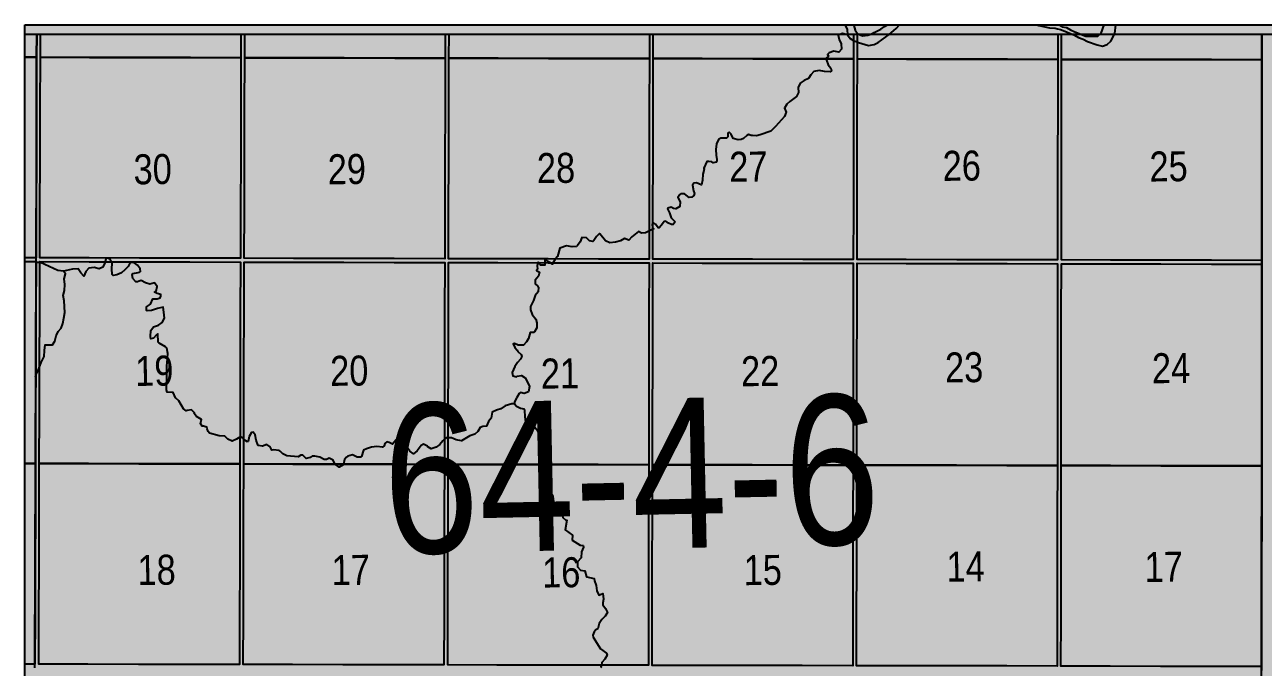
# Model space of a CAD drawing. Extents: x 410314 to 414262, y 6043239 to 6046088.
# Drawn here: x 413029.1 to 413357.8, y 6044057.4 to 6044227.9 of the extents above; entities that cross this region are included whole.
import ezdxf

# ---------------------------------------------------------------- set-up
doc = ezdxf.new("R2010")
doc.units = 0
doc.header["$LTSCALE"] = 5
doc.linetypes.add('DASHED2', pattern=[9.525, 6.35, -3.175])
for name, color, linetype in [('Quarters', 8, 'Continuous'), ('RoadSeg', 57, 'DASHED2'), ('T-WATER', 160, 'Continuous'), ('Townships', 57, 'Continuous')]:
    doc.layers.add(name, color=color, linetype=linetype)
doc.layers.add('ROUTE-MAP-BACKGROUND-H', color=7, linetype='Continuous', true_color=0xf0ebff)
doc.styles.add('120', font='ARIALN.TTF', dxfattribs={"height": 13})

msp = doc.modelspace()

# ---------------------------------------------------------------- hatches: boundary and pattern name
at = {"layer": 'ROUTE-MAP-BACKGROUND-H'}
h = msp.add_hatch(color=256, dxfattribs=at)
h.dxf.hatch_style = 1
h.paths.add_polyline_path([(413029.102, 6044227.914), (414016.045, 6044227.914), (414016.045, 6043351.708), (413029.102, 6043351.708)])

# ---------------------------------------------------------------- linework, layer by layer
at = {"layer": 'Quarters'}
for points in [[(413029.102, 6044225.411), (413032.263, 6044225.411), (413032.246, 6044219.297), (413029.102, 6044219.311)], [(413029.102, 6044219.311), (413032.246, 6044219.297), (413032.209, 6044205.901), (413032.172, 6044192.505), (413032.136, 6044179.109), (413032.1, 6044166.048), (413029.102, 6044166.062)], [(413029.102, 6044165.058), (413032.097, 6044165.043), (413032.06, 6044151.647), (413032.024, 6044138.251), (413031.987, 6044124.855), (413031.95, 6044111.46), (413029.102, 6044111.474)], [(413029.102, 6044111.474), (413031.95, 6044111.46), (413031.914, 6044098.064), (413031.877, 6044084.668), (413031.84, 6044071.272), (413031.805, 6044058.211), (413029.102, 6044058.225)]]:
    msp.add_lwpolyline(points, dxfattribs=at)
for points in [[(413086.492, 6044225.415), (413086.476, 6044219.169), (413073.086, 6044219.2), (413059.696, 6044219.232), (413046.306, 6044219.264), (413033.251, 6044219.294), (413033.268, 6044225.411)], [(413140.706, 6044225.418), (413140.692, 6044219.051), (413127.306, 6044219.08), (413113.919, 6044219.109), (413100.533, 6044219.138), (413087.481, 6044219.166), (413087.496, 6044225.415)], [(413194.903, 6044225.422), (413194.892, 6044218.946), (413181.509, 6044218.972), (413168.127, 6044218.998), (413154.744, 6044219.024), (413141.697, 6044219.049), (413141.71, 6044225.418)], [(413249.097, 6044225.426), (413249.088, 6044218.841), (413235.706, 6044218.867), (413222.325, 6044218.893), (413208.943, 6044218.919), (413195.897, 6044218.944), (413195.907, 6044225.422)], [(413303.289, 6044225.429), (413303.282, 6044218.738), (413289.901, 6044218.763), (413276.52, 6044218.789), (413263.139, 6044218.814), (413250.092, 6044218.839), (413250.101, 6044225.426)], [(413357.48, 6044225.433), (413357.476, 6044218.625), (413344.095, 6044218.653), (413330.714, 6044218.681), (413317.333, 6044218.708), (413304.287, 6044218.736), (413304.293, 6044225.429)], [(413086.378, 6044178.986), (413086.346, 6044165.926), (413072.952, 6044165.956), (413059.558, 6044165.987), (413046.164, 6044166.017), (413033.104, 6044166.046), (413033.14, 6044179.107), (413033.177, 6044192.503), (413033.214, 6044205.899), (413033.251, 6044219.294), (413046.306, 6044219.264), (413059.696, 6044219.232), (413073.086, 6044219.2), (413086.476, 6044219.169), (413086.444, 6044205.774), (413086.411, 6044192.38)], [(413140.608, 6044178.871), (413140.581, 6044165.813), (413127.19, 6044165.841), (413113.798, 6044165.869), (413100.407, 6044165.897), (413087.351, 6044165.924), (413087.383, 6044178.983), (413087.415, 6044192.378), (413087.448, 6044205.772), (413087.481, 6044219.166), (413100.533, 6044219.138), (413113.919, 6044219.109), (413127.306, 6044219.08), (413140.692, 6044219.051), (413140.664, 6044205.657), (413140.636, 6044192.264)], [(413194.824, 6044178.767), (413194.803, 6044165.709), (413181.415, 6044165.735), (413168.027, 6044165.76), (413154.639, 6044165.786), (413141.585, 6044165.811), (413141.613, 6044178.869), (413141.641, 6044192.262), (413141.669, 6044205.656), (413141.697, 6044219.049), (413154.744, 6044219.024), (413168.127, 6044218.998), (413181.509, 6044218.972), (413194.892, 6044218.946), (413194.869, 6044205.553), (413194.847, 6044192.16)], [(413249.035, 6044178.663), (413249.018, 6044165.606), (413235.632, 6044165.631), (413222.245, 6044165.657), (413208.859, 6044165.682), (413195.807, 6044165.707), (413195.829, 6044178.765), (413195.851, 6044192.158), (413195.874, 6044205.551), (413195.897, 6044218.944), (413208.943, 6044218.919), (413222.325, 6044218.893), (413235.706, 6044218.867), (413249.088, 6044218.841), (413249.07, 6044205.449), (413249.052, 6044192.056)], [(413303.244, 6044178.561), (413303.231, 6044165.504), (413289.846, 6044165.529), (413276.459, 6044165.554), (413263.073, 6044165.579), (413250.022, 6044165.604), (413250.039, 6044178.662), (413250.057, 6044192.054), (413250.075, 6044205.447), (413250.092, 6044218.839), (413263.139, 6044218.814), (413276.52, 6044218.789), (413289.901, 6044218.763), (413303.282, 6044218.738), (413303.269, 6044205.345), (413303.256, 6044191.953)], [(413357.452, 6044178.443), (413357.444, 6044165.384), (413344.059, 6044165.413), (413330.673, 6044165.443), (413317.287, 6044165.473), (413304.236, 6044165.502), (413304.248, 6044178.559), (413304.261, 6044191.951), (413304.274, 6044205.343), (413304.287, 6044218.736), (413317.333, 6044218.708), (413330.714, 6044218.681), (413344.095, 6044218.653), (413357.476, 6044218.625), (413357.468, 6044205.231), (413357.46, 6044191.837)], [(413086.245, 6044124.739), (413086.213, 6044111.345), (413072.814, 6044111.373), (413059.416, 6044111.402), (413046.018, 6044111.43), (413032.955, 6044111.457), (413032.991, 6044124.853), (413033.028, 6044138.249), (413033.065, 6044151.645), (413033.102, 6044165.041), (413046.161, 6044165.012), (413059.555, 6044164.982), (413072.949, 6044164.952), (413086.344, 6044164.922), (413086.311, 6044151.527), (413086.278, 6044138.133)], [(413140.495, 6044124.628), (413140.467, 6044111.235), (413127.071, 6044111.262), (413113.675, 6044111.289), (413100.279, 6044111.316), (413087.217, 6044111.343), (413087.25, 6044124.737), (413087.283, 6044138.131), (413087.315, 6044151.525), (413087.348, 6044164.92), (413100.405, 6044164.892), (413113.796, 6044164.864), (413127.187, 6044164.836), (413140.579, 6044164.808), (413140.551, 6044151.415), (413140.523, 6044138.022)], [(413194.734, 6044124.526), (413194.711, 6044111.133), (413181.318, 6044111.158), (413167.924, 6044111.183), (413154.53, 6044111.209), (413141.472, 6044111.233), (413141.5, 6044124.626), (413141.527, 6044138.02), (413141.555, 6044151.413), (413141.583, 6044164.806), (413154.637, 6044164.781), (413168.025, 6044164.756), (413181.413, 6044164.73), (413194.801, 6044164.705), (413194.779, 6044151.312), (413194.756, 6044137.919)], [(413248.964, 6044124.424), (413248.946, 6044111.031), (413235.555, 6044111.056), (413222.164, 6044111.081), (413208.772, 6044111.107), (413195.716, 6044111.131), (413195.738, 6044124.524), (413195.761, 6044137.917), (413195.783, 6044151.31), (413195.806, 6044164.703), (413208.857, 6044164.678), (413222.244, 6044164.652), (413235.63, 6044164.627), (413249.016, 6044164.601), (413248.999, 6044151.209), (413248.981, 6044137.816)], [(413303.192, 6044124.323), (413303.179, 6044110.931), (413289.788, 6044110.956), (413276.398, 6044110.98), (413263.007, 6044111.005), (413249.951, 6044111.029), (413249.968, 6044124.422), (413249.986, 6044137.814), (413250.003, 6044151.207), (413250.021, 6044164.599), (413263.072, 6044164.575), (413276.458, 6044164.55), (413289.844, 6044164.525), (413303.23, 6044164.499), (413303.217, 6044151.107), (413303.205, 6044137.715)], [(413357.42, 6044124.197), (413357.412, 6044110.803), (413344.021, 6044110.835), (413330.631, 6044110.866), (413317.24, 6044110.898), (413304.184, 6044110.928), (413304.197, 6044124.321), (413304.209, 6044137.713), (413304.222, 6044151.105), (413304.235, 6044164.497), (413317.286, 6044164.468), (413330.672, 6044164.439), (413344.058, 6044164.409), (413357.444, 6044164.379), (413357.436, 6044150.985), (413357.428, 6044137.591)], [(413086.115, 6044071.162), (413086.083, 6044058.102), (413072.681, 6044058.129), (413059.279, 6044058.156), (413045.877, 6044058.183), (413032.809, 6044058.209), (413032.845, 6044071.27), (413032.882, 6044084.666), (413032.918, 6044098.062), (413032.955, 6044111.457), (413046.018, 6044111.43), (413059.416, 6044111.402), (413072.814, 6044111.373), (413086.213, 6044111.345), (413086.18, 6044097.95), (413086.147, 6044084.556)], [(413140.383, 6044071.055), (413140.356, 6044057.997), (413126.956, 6044058.023), (413113.555, 6044058.049), (413100.154, 6044058.075), (413087.088, 6044058.1), (413087.119, 6044071.16), (413087.152, 6044084.554), (413087.185, 6044097.948), (413087.217, 6044111.343), (413100.279, 6044111.316), (413113.675, 6044111.289), (413127.071, 6044111.262), (413140.467, 6044111.235), (413140.439, 6044097.842), (413140.411, 6044084.448)], [(413194.645, 6044070.954), (413194.623, 6044057.896), (413181.224, 6044057.921), (413167.825, 6044057.946), (413154.425, 6044057.971), (413141.361, 6044057.995), (413141.388, 6044071.053), (413141.416, 6044084.447), (413141.444, 6044097.84), (413141.472, 6044111.233), (413154.53, 6044111.209), (413167.924, 6044111.183), (413181.318, 6044111.158), (413194.711, 6044111.133), (413194.689, 6044097.74), (413194.667, 6044084.347)], [(413248.894, 6044070.853), (413248.877, 6044057.796), (413235.481, 6044057.821), (413222.085, 6044057.845), (413208.689, 6044057.87), (413195.628, 6044057.894), (413195.649, 6044070.952), (413195.671, 6044084.345), (413195.694, 6044097.738), (413195.716, 6044111.131), (413208.772, 6044111.107), (413222.164, 6044111.081), (413235.555, 6044111.056), (413248.946, 6044111.031), (413248.928, 6044097.639), (413248.911, 6044084.246)], [(413303.141, 6044070.754), (413303.129, 6044057.697), (413289.733, 6044057.721), (413276.338, 6044057.746), (413262.942, 6044057.77), (413249.881, 6044057.794), (413249.898, 6044070.852), (413249.916, 6044084.244), (413249.933, 6044097.637), (413249.951, 6044111.029), (413263.007, 6044111.005), (413276.398, 6044110.98), (413289.788, 6044110.956), (413303.179, 6044110.931), (413303.167, 6044097.539), (413303.154, 6044084.147)], [(413357.389, 6044070.621), (413357.381, 6044057.562), (413343.986, 6044057.595), (413330.59, 6044057.629), (413317.195, 6044057.662), (413304.134, 6044057.695), (413304.146, 6044070.752), (413304.159, 6044084.144), (413304.171, 6044097.536), (413304.184, 6044110.928), (413317.24, 6044110.898), (413330.631, 6044110.866), (413344.021, 6044110.835), (413357.412, 6044110.803), (413357.404, 6044097.409), (413357.396, 6044084.015)]]:
    msp.add_lwpolyline(points, close=True, dxfattribs=at)
at = {"layer": 'ROUTE-MAP-BACKGROUND-H'}
msp.add_lwpolyline([(413029.102, 6044227.914), (414016.045, 6044227.914), (414016.045, 6043351.708), (413029.102, 6043351.708)], close=True, dxfattribs=at)
at = {"layer": 'T-WATER'}
for points in [[(413247.472, 6044225.229), (413246.18, 6044225.611), (413245.02, 6044225.111), (413245.245, 6044224.007), (413245.767, 6044222.869), (413245.91, 6044221.449), (413245.194, 6044220.611), (413243.833, 6044220.875), (413242.638, 6044220.452), (413242.16, 6044219.988), (413242.441, 6044219.545), (413241.855, 6044219.066), (413241.874, 6044218.879), (413241.909, 6044218.543), (413242.319, 6044217.309), (413243.026, 6044216.385), (413243.223, 6044215.701), (413242.856, 6044215.455), (413241.396, 6044215.523), (413239.922, 6044215.736), (413238.527, 6044215.468), (413237.741, 6044214.617), (413237.079, 6044213.639), (413235.965, 6044213.092), (413234.948, 6044212.434), (413234.42, 6044211.305), (413234.466, 6044209.976), (413233.924, 6044208.915), (413232.146, 6044207.572), (413231.328, 6044206.805), (413230.768, 6044205.793), (413231.23, 6044204.711), (413230.74, 6044203.549), (413228.381, 6044200.895), (413227.094, 6044199.685), (413224.314, 6044198.713), (413223.295, 6044198.465), (413222.259, 6044198.535), (413221.927, 6044198.557), (413221.165, 6044198.796), (413220.719, 6044198.528), (413219.86, 6044197.745), (413219.294, 6044197.432), (413218.492, 6044197.36), (413217.12, 6044197.713), (413216.624, 6044198.891), (413216.035, 6044199.44), (413215.736, 6044199.146), (413215.699, 6044198.199), (413215.363, 6044197.836), (413213.849, 6044197.817), (413213.213, 6044197.432), (413212.701, 6044196.268), (413212.533, 6044194.788), (413212.572, 6044193.313), (413212.777, 6044192.149), (413212.83, 6044191.851), (413212.665, 6044191.456), (413211.858, 6044191.27), (413211.501, 6044191.541), (413210.654, 6044191.662), (413210.163, 6044191.631), (413209.357, 6044189.867), (413209.388, 6044189.597), (413209.109, 6044188.252), (413208.983, 6044186.695), (413208.743, 6044185.423), (413208.59, 6044185.419), (413207.425, 6044185.921), (413206.688, 6044185.887), (413206.363, 6044185.31), (413206.565, 6044183.834), (413206.835, 6044183.143), (413206.657, 6044182.561), (413206.118, 6044182.133), (413205.467, 6044182.063), (413204.203, 6044182.997), (413203.265, 6044183.071), (413202.966, 6044182.872), (413202.444, 6044182.053), (413203.041, 6044180.93), (413202.959, 6044179.682), (413201.93, 6044179.022), (413201.288, 6044179.16), (413200.666, 6044179.54), (413199.763, 6044179.252), (413199.668, 6044179.016), (413200.261, 6044178.016), (413200.375, 6044177.469), (413200.706, 6044176.694), (413201.692, 6044175.653)], [(413247.472, 6044225.229), (413246.18, 6044225.611), (413245.02, 6044225.111), (413245.245, 6044224.007), (413245.767, 6044222.869), (413245.91, 6044221.449), (413245.194, 6044220.611), (413243.833, 6044220.875), (413242.638, 6044220.452), (413242.16, 6044219.988), (413242.441, 6044219.545), (413241.855, 6044219.066), (413241.874, 6044218.879), (413241.909, 6044218.543), (413242.319, 6044217.309), (413243.026, 6044216.385), (413243.223, 6044215.701), (413242.856, 6044215.455), (413241.396, 6044215.523), (413239.922, 6044215.736), (413238.527, 6044215.468), (413237.741, 6044214.617), (413237.079, 6044213.639), (413235.965, 6044213.092), (413234.948, 6044212.434), (413234.42, 6044211.305), (413234.466, 6044209.976), (413233.924, 6044208.915), (413232.146, 6044207.572), (413231.328, 6044206.805), (413230.768, 6044205.793), (413231.23, 6044204.711), (413230.74, 6044203.549), (413228.381, 6044200.895), (413227.094, 6044199.685), (413224.314, 6044198.713), (413223.295, 6044198.465), (413222.259, 6044198.535), (413221.927, 6044198.557), (413221.165, 6044198.796), (413220.719, 6044198.528), (413219.86, 6044197.745), (413219.294, 6044197.432), (413218.492, 6044197.36), (413217.12, 6044197.713), (413216.624, 6044198.891), (413216.035, 6044199.44), (413215.736, 6044199.146), (413215.699, 6044198.199), (413215.363, 6044197.836), (413213.849, 6044197.817), (413213.213, 6044197.432), (413212.701, 6044196.268), (413212.533, 6044194.788), (413212.572, 6044193.313), (413212.777, 6044192.149), (413212.83, 6044191.851), (413212.665, 6044191.456), (413211.858, 6044191.27), (413211.501, 6044191.541), (413210.654, 6044191.662), (413210.163, 6044191.631), (413209.357, 6044189.867), (413209.388, 6044189.597), (413209.109, 6044188.252), (413208.983, 6044186.695), (413208.743, 6044185.423), (413208.59, 6044185.419), (413207.425, 6044185.921), (413206.688, 6044185.887), (413206.363, 6044185.31), (413206.565, 6044183.834), (413206.835, 6044183.143), (413206.657, 6044182.561), (413206.118, 6044182.133), (413205.467, 6044182.063), (413204.203, 6044182.997), (413203.265, 6044183.071), (413202.966, 6044182.872), (413202.444, 6044182.053), (413203.041, 6044180.93), (413202.959, 6044179.682), (413201.93, 6044179.022), (413201.288, 6044179.16), (413200.666, 6044179.54), (413199.763, 6044179.252), (413199.668, 6044179.016), (413200.261, 6044178.016), (413200.375, 6044177.469), (413200.706, 6044176.694), (413201.692, 6044175.653)], [(413246.793, 6044227.914), (413246.852, 6044227.816), (413247.409, 6044226.682), (413247.472, 6044225.229)], [(413247.472, 6044225.229), (413248.14, 6044224.31), (413249.059, 6044223.772), (413249.213, 6044223.682), (413250.063, 6044223.353), (413250.434, 6044223.21), (413253.047, 6044222.444), (413254.538, 6044222.685), (413255.608, 6044223.19), (413258.56, 6044225.302), (413260.363, 6044226.881), (413261.255, 6044227.914)], [(413249.11, 6044227.914), (413249.111, 6044227.747), (413249.493, 6044226.465), (413250.066, 6044225.708), (413250.222, 6044225.503), (413251.426, 6044224.982), (413252.853, 6044225.186), (413254.122, 6044225.625), (413254.542, 6044225.84), (413256.348, 6044226.77), (413257.326, 6044227.496), (413258.119, 6044227.914)], [(413297.653, 6044227.914), (413298.282, 6044227.729), (413301.095, 6044227.131), (413302.631, 6044226.972), (413303.255, 6044226.82), (413303.985, 6044226.643), (413304.259, 6044226.537), (413307.735, 6044225.196), (413308.815, 6044224.57), (413310.053, 6044224.081), (413311.205, 6044223.508), (413313.751, 6044222.616), (413315.129, 6044222.264), (413316.398, 6044222.676), (413317.372, 6044223.582), (413318.468, 6044225.641), (413318.665, 6044227.914)], [(413303.646, 6044227.914), (413304.26, 6044227.51), (413304.419, 6044227.406), (413305.644, 6044227.215), (413306.702, 6044226.584), (413307.847, 6044226.029), (413310.702, 6044224.89), (413313.923, 6044224.86)], [(413313.923, 6044224.86), (413314.784, 6044225.673), (413315.614, 6044227.914)], [(413201.692, 6044175.653), (413201.228, 6044174.917), (413200.742, 6044174.866), (413199.954, 6044175.248), (413199.259, 6044175.744), (413198.836, 6044175.669), (413198.146, 6044174.701), (413197.513, 6044173.996), (413197.207, 6044174.053), (413196.495, 6044175.033), (413196.02, 6044175.382), (413195.788, 6044175.126), (413195.595, 6044174.913), (413195.732, 6044174.109), (413195.786, 6044174.049), (413196.027, 6044173.779), (413195.785, 6044173.652), (413194.78, 6044173.122), (413193.898, 6044172.657), (413192.776, 6044172.624), (413191.99, 6044173.086), (413190.19, 6044171.661), (413189.436, 6044170.761), (413188.295, 6044171.181), (413187.191, 6044170.606), (413185.916, 6044170.18), (413184.383, 6044170.02), (413183.262, 6044170.576), (413181.755, 6044172.435), (413181.622, 6044172.479), (413180.823, 6044171.689), (413180.145, 6044170.65), (413179.874, 6044170.394), (413179.035, 6044170.584), (413178.218, 6044171.387), (413176.989, 6044171.459), (413176.481, 6044170.278), (413175.799, 6044169.294), (413175.533, 6044169.105), (413174.352, 6044169.017), (413172.89, 6044169.22), (413171.109, 6044168.663), (413170.545, 6044166.424), (413170.009, 6044165.78), (413169.778, 6044165.502), (413169.395, 6044164.777), (413169.169, 6044164.35), (413168.425, 6044164.779), (413167.161, 6044165.506), (413167.171, 6044164.781), (413167.181, 6044164.068), (413166.032, 6044164.067), (413165.461, 6044164.784), (413165.33, 6044164.948), (413165.294, 6044164.785), (413165.112, 6044163.952), (413165.163, 6044163.058), (413164.916, 6044162.672), (413165.695, 6044162.221), (413165.427, 6044161.213), (413164.611, 6044160.17), (413164.551, 6044159.159), (413165.278, 6044158.494), (413165.442, 6044158.243), (413165.349, 6044157.023), (413164.549, 6044156.042), (413164.171, 6044154.73), (413163.332, 6044153.096), (413163.307, 6044152.26), (413163.761, 6044151.053), (413164.771, 6044149.803), (413164.985, 6044148.836), (413165.019, 6044147.493), (413164.39, 6044146.428), (413164.179, 6044146.249), (413163.249, 6044146.219), (413162.774, 6044144.616), (413162.236, 6044143.743), (413161.438, 6044142.856), (413160.059, 6044142.905), (413159.078, 6044143.291), (413158.774, 6044143.26), (413159.167, 6044142.218), (413159.778, 6044141.509), (413159.98, 6044141.163), (413160.841, 6044140.376), (413161.043, 6044139.869), (413160.719, 6044139.155), (413159.871, 6044138.282), (413159.7, 6044138.009), (413159.219, 6044137.243)], [(413201.692, 6044175.653), (413201.228, 6044174.917), (413200.742, 6044174.866), (413199.954, 6044175.248), (413199.259, 6044175.744), (413198.836, 6044175.669), (413198.146, 6044174.701), (413197.513, 6044173.996), (413197.207, 6044174.053), (413196.495, 6044175.033), (413196.02, 6044175.382), (413195.788, 6044175.126), (413195.595, 6044174.913), (413195.732, 6044174.109), (413195.786, 6044174.049), (413196.027, 6044173.779), (413195.785, 6044173.652), (413194.78, 6044173.122), (413193.898, 6044172.657), (413192.776, 6044172.624), (413191.99, 6044173.086), (413190.19, 6044171.661), (413189.436, 6044170.761), (413188.295, 6044171.181), (413187.191, 6044170.606), (413185.916, 6044170.18), (413184.383, 6044170.02), (413183.262, 6044170.576), (413181.755, 6044172.435), (413181.622, 6044172.479), (413180.823, 6044171.689), (413180.145, 6044170.65), (413179.874, 6044170.394), (413179.035, 6044170.584), (413178.218, 6044171.387), (413176.989, 6044171.459), (413176.481, 6044170.278), (413175.799, 6044169.294), (413175.533, 6044169.105), (413174.352, 6044169.017), (413172.89, 6044169.22), (413171.109, 6044168.663), (413170.545, 6044166.424), (413170.009, 6044165.78), (413169.778, 6044165.502), (413169.395, 6044164.777), (413169.169, 6044164.35), (413168.425, 6044164.779), (413167.161, 6044165.506), (413167.171, 6044164.781), (413167.181, 6044164.068), (413166.032, 6044164.067), (413165.461, 6044164.784), (413165.33, 6044164.948), (413165.294, 6044164.785), (413165.112, 6044163.952), (413165.163, 6044163.058), (413164.916, 6044162.672), (413165.695, 6044162.221), (413165.427, 6044161.213), (413164.611, 6044160.17), (413164.551, 6044159.159), (413165.278, 6044158.494), (413165.442, 6044158.243), (413165.349, 6044157.023), (413164.549, 6044156.042), (413164.171, 6044154.73), (413163.332, 6044153.096), (413163.307, 6044152.26), (413163.761, 6044151.053), (413164.771, 6044149.803), (413164.985, 6044148.836), (413165.019, 6044147.493), (413164.39, 6044146.428), (413164.179, 6044146.249), (413163.249, 6044146.219), (413162.774, 6044144.616), (413162.236, 6044143.743), (413161.438, 6044142.856), (413160.059, 6044142.905), (413159.078, 6044143.291), (413158.774, 6044143.26), (413159.167, 6044142.218), (413159.778, 6044141.509), (413159.98, 6044141.163), (413160.841, 6044140.376), (413161.043, 6044139.869), (413160.719, 6044139.155), (413159.871, 6044138.282), (413159.7, 6044138.009), (413159.219, 6044137.243)], [(413039.413, 6044162.551), (413037.899, 6044162.673), (413033.319, 6044164.842), (413033.066, 6044164.824), (413032.481, 6044164.782), (413032.061, 6044164.753)], [(413052.223, 6044163.105), (413052.301, 6044164.602), (413052.103, 6044165.022), (413051.768, 6044165.737), (413051.047, 6044165.985), (413050.633, 6044165.791), (413050.45, 6044165.026), (413050.388, 6044164.763), (413049.856, 6044163.591), (413048.831, 6044163.11), (413047.554, 6044163.522), (413046.104, 6044163.301), (413045.321, 6044162.388), (413044.779, 6044161.226), (413043.968, 6044162.088), (413043.311, 6044163.114), (413041.786, 6044163.06), (413039.413, 6044162.551)], [(413052.223, 6044163.105), (413052.301, 6044164.602), (413052.103, 6044165.022), (413051.768, 6044165.737), (413051.047, 6044165.985), (413050.633, 6044165.791), (413050.45, 6044165.026), (413050.388, 6044164.763), (413049.856, 6044163.591), (413048.831, 6044163.11), (413047.554, 6044163.522), (413046.104, 6044163.301), (413045.321, 6044162.388), (413044.779, 6044161.226), (413043.968, 6044162.088), (413043.311, 6044163.114), (413041.786, 6044163.06), (413039.413, 6044162.551)], [(413088.217, 6044117.229), (413087.379, 6044117.762), (413087.198, 6044117.941), (413086.874, 6044118.264), (413086.385, 6044118.556), (413086.195, 6044118.442), (413085.328, 6044117.922), (413084.13, 6044117.351), (413083.041, 6044117.949), (413082.227, 6044118.763), (413080.727, 6044118.813), (413078.107, 6044119.515), (413077.744, 6044119.927), (413077.474, 6044120.662), (413077.404, 6044121.077), (413076.537, 6044121.334), (413076.216, 6044121.333), (413075.726, 6044122.058), (413075.972, 6044123.152), (413074.688, 6044123.9), (413074.098, 6044124.76), (413074.117, 6044124.925), (413073.319, 6044125.673), (413072.176, 6044125.572), (413071.902, 6044125.433), (413071.246, 6044125.981), (413069.997, 6044128.132), (413069.117, 6044128.873), (413068.52, 6044130.338), (413066.896, 6044130.356), (413066.73, 6044130.977), (413066.847, 6044134.174), (413066.829, 6044137.501), (413066.885, 6044138.199), (413067.085, 6044140.674), (413066.834, 6044142.062), (413066.479, 6044142.447), (413064.749, 6044143.412), (413064.547, 6044143.705), (413064.448, 6044145.867), (413064.056, 6044145.645), (413063.258, 6044144.716), (413062.541, 6044144.593), (413062.45, 6044145.197), (413062.578, 6044146.739), (413063.258, 6044147.755), (413064.571, 6044148.198), (413065.552, 6044148.899), (413066.212, 6044150.026), (413066.054, 6044151.667), (413065.827, 6044152.918), (413064.298, 6044152.634), (413062.757, 6044152.094), (413061.623, 6044151.989), (413061.452, 6044152.058), (413061.409, 6044153.08), (413062.482, 6044153.791), (413063.053, 6044155.136), (413064.287, 6044155.151), (413065.025, 6044155.445), (413065.255, 6044155.913), (413065.174, 6044156.305), (413064.226, 6044156.577), (413063.532, 6044156.964), (413063.954, 6044157.182), (413064.265, 6044158.429), (413063.515, 6044159.415), (413062.291, 6044159.021), (413061.106, 6044159.451), (413059.964, 6044160.007), (413059.506, 6044159.859), (413059.002, 6044159.696), (413058.545, 6044159.681), (413057.784, 6044160.582), (413057.585, 6044161.575), (413057.796, 6044161.886), (413059.229, 6044162.122), (413059.513, 6044162.285), (413059.819, 6044162.462), (413059.72, 6044163.123), (413059.516, 6044163.396), (413059.006, 6044164.079), (413058.089, 6044164.842), (413057.094, 6044164.841), (413056.507, 6044163.732), (413055.702, 6044162.846), (413054.79, 6044162.061), (413053.544, 6044161.584), (413052.59, 6044161.38), (413052.32, 6044161.636), (413052.223, 6044163.105)], [(413088.217, 6044117.229), (413087.379, 6044117.762), (413087.198, 6044117.941), (413086.874, 6044118.264), (413086.385, 6044118.556), (413086.195, 6044118.442), (413085.328, 6044117.922), (413084.13, 6044117.351), (413083.041, 6044117.949), (413082.227, 6044118.763), (413080.727, 6044118.813), (413078.107, 6044119.515), (413077.744, 6044119.927), (413077.474, 6044120.662), (413077.404, 6044121.077), (413076.537, 6044121.334), (413076.216, 6044121.333), (413075.726, 6044122.058), (413075.972, 6044123.152), (413074.688, 6044123.9), (413074.098, 6044124.76), (413074.117, 6044124.925), (413073.319, 6044125.673), (413072.176, 6044125.572), (413071.902, 6044125.433), (413071.246, 6044125.981), (413069.997, 6044128.132), (413069.117, 6044128.873), (413068.52, 6044130.338), (413066.896, 6044130.356), (413066.73, 6044130.977), (413066.847, 6044134.174), (413066.829, 6044137.501), (413066.885, 6044138.199), (413067.085, 6044140.674), (413066.834, 6044142.062), (413066.479, 6044142.447), (413064.749, 6044143.412), (413064.547, 6044143.705), (413064.448, 6044145.867), (413064.056, 6044145.645), (413063.258, 6044144.716), (413062.541, 6044144.593), (413062.45, 6044145.197), (413062.578, 6044146.739), (413063.258, 6044147.755), (413064.571, 6044148.198), (413065.552, 6044148.899), (413066.212, 6044150.026), (413066.054, 6044151.667), (413065.827, 6044152.918), (413064.298, 6044152.634), (413062.757, 6044152.094), (413061.623, 6044151.989), (413061.452, 6044152.058), (413061.409, 6044153.08), (413062.482, 6044153.791), (413063.053, 6044155.136), (413064.287, 6044155.151), (413065.025, 6044155.445), (413065.255, 6044155.913), (413065.174, 6044156.305), (413064.226, 6044156.577), (413063.532, 6044156.964), (413063.954, 6044157.182), (413064.265, 6044158.429), (413063.515, 6044159.415), (413062.291, 6044159.021), (413061.106, 6044159.451), (413059.964, 6044160.007), (413059.506, 6044159.859), (413059.002, 6044159.696), (413058.545, 6044159.681), (413057.784, 6044160.582), (413057.585, 6044161.575), (413057.796, 6044161.886), (413059.229, 6044162.122), (413059.513, 6044162.285), (413059.819, 6044162.462), (413059.72, 6044163.123), (413059.516, 6044163.396), (413059.006, 6044164.079), (413058.089, 6044164.842), (413057.094, 6044164.841), (413056.507, 6044163.732), (413055.702, 6044162.846), (413054.79, 6044162.061), (413053.544, 6044161.584), (413052.59, 6044161.38), (413052.32, 6044161.636), (413052.223, 6044163.105)], [(413031.978, 6044134.513), (413032.164, 6044135.206), (413032.722, 6044136.353), (413032.99, 6044137.118), (413033.157, 6044137.595), (413033.493, 6044138.272), (413034.274, 6044139.847), (413034.31, 6044141.478), (413034.482, 6044143), (413036.447, 6044142.922), (413037.065, 6044143.979), (413037.392, 6044145.335), (413037.964, 6044146.459), (413038.719, 6044147.41), (413039.218, 6044148.588), (413039.512, 6044150.004), (413039.708, 6044151.515), (413039.556, 6044154.673), (413039.292, 6044156.078), (413039.656, 6044157.393), (413039.747, 6044158.989), (413039.564, 6044160.462), (413039.915, 6044161.793), (413039.413, 6044162.551)], [(413159.219, 6044137.243), (413158.498, 6044135.62), (413158.602, 6044134.729), (413159.651, 6044134.513), (413159.797, 6044134.635), (413160.914, 6044134.832), (413161.906, 6044134.168), (413162.55, 6044133.043), (413163.073, 6044131.913), (413162.834, 6044130.456), (413161.677, 6044130.045), (413160.701, 6044130.268), (413160.308, 6044130.076), (413159.667, 6044129.024), (413159.113, 6044127.848), (413159.096, 6044127.31)], [(413159.219, 6044137.243), (413158.498, 6044135.62), (413158.602, 6044134.729), (413159.651, 6044134.513), (413159.797, 6044134.635), (413160.914, 6044134.832), (413161.906, 6044134.168), (413162.55, 6044133.043), (413163.073, 6044131.913), (413162.834, 6044130.456), (413161.677, 6044130.045), (413160.701, 6044130.268), (413160.308, 6044130.076), (413159.667, 6044129.024), (413159.113, 6044127.848), (413159.096, 6044127.31)], [(413159.096, 6044127.31), (413158.379, 6044127.316), (413156.64, 6044126.793), (413155.473, 6044125.962), (413154.323, 6044125.629), (413153.166, 6044125.115), (413152.852, 6044123.511), (413152.193, 6044122.584), (413151.688, 6044121.411), (413150.658, 6044121.33), (413150.007, 6044121.013), (413149.38, 6044119.996), (413148.575, 6044119.266), (413147.194, 6044118.783), (413145.034, 6044117.508), (413143.613, 6044117.713), (413142.396, 6044118.298), (413141.451, 6044118.262), (413140.957, 6044118.244), (413140.446, 6044117.821), (413140.048, 6044117.493), (413139.274, 6044116.497), (413138.255, 6044115.839), (413136.925, 6044115.393), (413136.107, 6044115.886), (413136.014, 6044116.054), (413134.901, 6044116.587), (413134.312, 6044116.282), (413133.222, 6044114.829), (413132.278, 6044114.024), (413131.293, 6044114.71), (413130.566, 6044115.708), (413129.452, 6044116.271), (413128.683, 6044117.147), (413128.607, 6044117.437), (413127.837, 6044117.765), (413127.615, 6044117.677), (413126.69, 6044116.602), (413125.821, 6044117.043), (413125.24, 6044117.235), (413124.701, 6044116.768), (413124.478, 6044116.133), (413124.015, 6044115.778), (413122.533, 6044115.991), (413121.115, 6044115.784), (413119.834, 6044115.392), (413119.01, 6044115.003), (413118.466, 6044113.351), (413118.33, 6044113.133), (413117.298, 6044113.191), (413116.058, 6044113.778), (413114.834, 6044113.389), (413114.47, 6044113.127), (413113.994, 6044112.493), (413113.7, 6044111.313), (413113.659, 6044111.148), (413113.639, 6044111.137), (413112.544, 6044110.497), (413111.591, 6044111.215), (413111.527, 6044111.317), (413111.062, 6044112.062), (413110.976, 6044112.362), (413109.864, 6044112.841), (413109.177, 6044112.516), (413108.563, 6044112.496), (413107.447, 6044113.185), (413106.069, 6044113.455), (413105.397, 6044113.431), (413104.851, 6044113.016), (413103.826, 6044112.813), (413102.865, 6044113.696), (413102.404, 6044113.707), (413101.682, 6044113.237), (413098.692, 6044113.494), (413097.583, 6044114.058), (413096.913, 6044114.728), (413096.612, 6044114.913), (413095.121, 6044115.069), (413094.65, 6044115.037), (413094.227, 6044115.85), (413093.314, 6044116.532), (413092.174, 6044116.056), (413091.085, 6044116.237), (413090.923, 6044116.423), (413090.486, 6044117.665), (413090.217, 6044119.041), (413089.694, 6044119.774), (413089.318, 6044119.688), (413088.689, 6044118.633), (413088.354, 6044117.327), (413088.217, 6044117.229)], [(413159.096, 6044127.31), (413158.379, 6044127.316), (413156.64, 6044126.793), (413155.473, 6044125.962), (413154.323, 6044125.629), (413153.166, 6044125.115), (413152.852, 6044123.511), (413152.193, 6044122.584), (413151.688, 6044121.411), (413150.658, 6044121.33), (413150.007, 6044121.013), (413149.38, 6044119.996), (413148.575, 6044119.266), (413147.194, 6044118.783), (413145.034, 6044117.508), (413143.613, 6044117.713), (413142.396, 6044118.298), (413141.451, 6044118.262), (413140.957, 6044118.244), (413140.446, 6044117.821), (413140.048, 6044117.493), (413139.274, 6044116.497), (413138.255, 6044115.839), (413136.925, 6044115.393), (413136.107, 6044115.886), (413136.014, 6044116.054), (413134.901, 6044116.587), (413134.312, 6044116.282), (413133.222, 6044114.829), (413132.278, 6044114.024), (413131.293, 6044114.71), (413130.566, 6044115.708), (413129.452, 6044116.271), (413128.683, 6044117.147), (413128.607, 6044117.437), (413127.837, 6044117.765), (413127.615, 6044117.677), (413126.69, 6044116.602), (413125.821, 6044117.043), (413125.24, 6044117.235), (413124.701, 6044116.768), (413124.478, 6044116.133), (413124.015, 6044115.778), (413122.533, 6044115.991), (413121.115, 6044115.784), (413119.834, 6044115.392), (413119.01, 6044115.003), (413118.466, 6044113.351), (413118.33, 6044113.133), (413117.298, 6044113.191), (413116.058, 6044113.778), (413114.834, 6044113.389), (413114.47, 6044113.127), (413113.994, 6044112.493), (413113.7, 6044111.313), (413113.659, 6044111.148), (413113.639, 6044111.137), (413112.544, 6044110.497), (413111.591, 6044111.215), (413111.527, 6044111.317), (413111.062, 6044112.062), (413110.976, 6044112.362), (413109.864, 6044112.841), (413109.177, 6044112.516), (413108.563, 6044112.496), (413107.447, 6044113.185), (413106.069, 6044113.455), (413105.397, 6044113.431), (413104.851, 6044113.016), (413103.826, 6044112.813), (413102.865, 6044113.696), (413102.404, 6044113.707), (413101.682, 6044113.237), (413098.692, 6044113.494), (413097.583, 6044114.058), (413096.913, 6044114.728), (413096.612, 6044114.913), (413095.121, 6044115.069), (413094.65, 6044115.037), (413094.227, 6044115.85), (413093.314, 6044116.532), (413092.174, 6044116.056), (413091.085, 6044116.237), (413090.923, 6044116.423), (413090.486, 6044117.665), (413090.217, 6044119.041), (413089.694, 6044119.774), (413089.318, 6044119.688), (413088.689, 6044118.633), (413088.354, 6044117.327), (413088.217, 6044117.229)], [(413159.096, 6044127.31), (413159.601, 6044126.714), (413160.701, 6044126.192), (413161.591, 6044125.952), (413161.763, 6044125.59), (413161.838, 6044123.862), (413162.034, 6044122.409), (413162.76, 6044121.479), (413164.013, 6044121.092), (413164.415, 6044121.206), (413164.949, 6044120.577), (413165.388, 6044119.772), (413165.38, 6044119.195), (413165.362, 6044117.761), (413165.69, 6044116.431), (413165.851, 6044114.921), (413166.149, 6044113.616), (413166.796, 6044112.487), (413167.005, 6044111.209), (413167.029, 6044111.062), (413167.384, 6044109.749), (413167.636, 6044109.124), (413167.612, 6044108.461), (413166.762, 6044107.612), (413166.451, 6044107.4), (413166.314, 6044106.48), (413166.87, 6044105.342), (413167.561, 6044105.281), (413167.877, 6044105.035), (413168.02, 6044104.924), (413168.586, 6044103.836), (413168.763, 6044103.695), (413169.298, 6044102.758), (413169.431, 6044101.27), (413169.856, 6044100.022), (413170.916, 6044099.395), (413171.189, 6044099.322), (413171.65, 6044098.457), (413171.932, 6044097.116), (413172.745, 6044096.469), (413172.961, 6044096.383), (413172.576, 6044093.816), (413174.503, 6044092.416), (413174.407, 6044091.136), (413176.478, 6044089.812), (413177.349, 6044089.741), (413177.389, 6044089.231), (413176.913, 6044088.05), (413176.789, 6044086.417), (413175.827, 6044085.399), (413175.806, 6044084.406), (413175.799, 6044084.057), (413176.57, 6044083.166), (413177.736, 6044082.996), (413178.192, 6044081.421), (413180.25, 6044080.94), (413180.302, 6044080.317), (413180.737, 6044079.079), (413180.976, 6044077.644), (413181.505, 6044076.499), (413182.496, 6044076.978), (413182.734, 6044075.443), (413182.53, 6044074.494), (413182.554, 6044073.996), (413183.235, 6044073.022), (413183.811, 6044071.919), (413183.146, 6044070.929), (413182.246, 6044070.02), (413181.597, 6044069.029), (413181.196, 6044067.591), (413180.677, 6044067.302), (413180.238, 6044066.776), (413179.922, 6044065.874), (413179.952, 6044065.378), (413181.904, 6044062.303), (413183.472, 6044061.108)], [(413159.096, 6044127.31), (413159.601, 6044126.714), (413160.701, 6044126.192), (413161.591, 6044125.952), (413161.763, 6044125.59), (413161.838, 6044123.862), (413162.034, 6044122.409), (413162.76, 6044121.479), (413164.013, 6044121.092), (413164.415, 6044121.206), (413164.949, 6044120.577), (413165.388, 6044119.772), (413165.38, 6044119.195), (413165.362, 6044117.761), (413165.69, 6044116.431), (413165.851, 6044114.921), (413166.149, 6044113.616), (413166.796, 6044112.487), (413167.005, 6044111.209), (413167.029, 6044111.062), (413167.384, 6044109.749), (413167.636, 6044109.124), (413167.612, 6044108.461), (413166.762, 6044107.612), (413166.451, 6044107.4), (413166.314, 6044106.48), (413166.87, 6044105.342), (413167.561, 6044105.281), (413167.877, 6044105.035), (413168.02, 6044104.924), (413168.586, 6044103.836), (413168.763, 6044103.695), (413169.298, 6044102.758), (413169.431, 6044101.27), (413169.856, 6044100.022), (413170.916, 6044099.395), (413171.189, 6044099.322), (413171.65, 6044098.457), (413171.932, 6044097.116), (413172.745, 6044096.469), (413172.961, 6044096.383), (413172.576, 6044093.816), (413174.503, 6044092.416), (413174.407, 6044091.136), (413176.478, 6044089.812), (413177.349, 6044089.741), (413177.389, 6044089.231), (413176.913, 6044088.05), (413176.789, 6044086.417), (413175.827, 6044085.399), (413175.806, 6044084.406), (413175.799, 6044084.057), (413176.57, 6044083.166), (413177.736, 6044082.996), (413178.192, 6044081.421), (413180.25, 6044080.94), (413180.302, 6044080.317), (413180.737, 6044079.079), (413180.976, 6044077.644), (413181.505, 6044076.499), (413182.496, 6044076.978), (413182.734, 6044075.443), (413182.53, 6044074.494), (413182.554, 6044073.996), (413183.235, 6044073.022), (413183.811, 6044071.919), (413183.146, 6044070.929), (413182.246, 6044070.02), (413181.597, 6044069.029), (413181.196, 6044067.591), (413180.677, 6044067.302), (413180.238, 6044066.776), (413179.922, 6044065.874), (413179.952, 6044065.378), (413181.904, 6044062.303), (413183.472, 6044061.108)], [(413183.472, 6044061.108), (413183.67, 6044060.634), (413183.087, 6044059.54), (413182.298, 6044058.646), (413182.142, 6044057.943), (413182.039, 6044057.48), (413182.173, 6044057.3)], [(413183.472, 6044061.108), (413183.67, 6044060.634), (413183.087, 6044059.54), (413182.298, 6044058.646), (413182.142, 6044057.943), (413182.039, 6044057.48), (413182.173, 6044057.3)]]:
    msp.add_lwpolyline(points, dxfattribs=at)
at = {"layer": 'Townships'}
for points in [[(413031.802, 6044057.206), (413031.805, 6044058.211), (413031.877, 6044084.668), (413031.95, 6044111.46), (413032.024, 6044138.251), (413032.097, 6044165.043), (413032.1, 6044166.048), (413032.172, 6044192.505), (413032.246, 6044219.297), (413032.263, 6044225.411), (413357.48, 6044225.433), (413357.476, 6044218.625), (413357.46, 6044191.837), (413357.444, 6044165.384), (413357.444, 6044164.379), (413357.428, 6044137.591), (413357.412, 6044110.803), (413357.396, 6044084.015), (413357.381, 6044057.562), (413357.381, 6044056.558)], [(413358.324, 6043948.736), (413357.319, 6043948.736), (413357.32, 6043949.74), (413357.335, 6043976.193), (413357.35, 6044002.982), (413357.365, 6044029.77), (413357.381, 6044056.558), (413357.381, 6044057.562), (413357.396, 6044084.015), (413357.412, 6044110.803), (413357.428, 6044137.591), (413357.444, 6044164.379), (413357.444, 6044165.384), (413357.46, 6044191.837), (413357.476, 6044218.625), (413357.48, 6044225.433), (413682.638, 6044225.454)]]:
    msp.add_lwpolyline(points, dxfattribs=at)

# ---------------------------------------------------------------- texts
at = {"layer": 'RoadSeg', "style": '120'}
for s, height, rotation, p in [('30', 7.9604, 0.67212, (413058.026, 6044185.551)), ('29', 7.9604, 0.67212, (413109.56, 6044185.558)), ('28', 7.9604, 0.67212, (413165.081, 6044185.871)), ('27', 7.9604, 0.67212, (413216.136, 6044186.228)), ('26', 7.9604, 0.67212, (413272.773, 6044186.467)), ('25', 7.9604, 0.67212, (413327.676, 6044186.295)), ('19', 7.9604, 0.67212, (413058.452, 6044132.046)), ('20', 7.9604, 0.67212, (413110.199, 6044132.055)), ('22', 7.9604, 0.67212, (413219.255, 6044131.953)), ('23', 7.9604, 0.67212, (413273.401, 6044132.964)), ('24', 7.9604, 0.67212, (413328.326, 6044132.751)), ('21', 7.9604, 0.67212, (413166.126, 6044131.329)), ('64-4-6', 39.8021, 1.17937, (413124.626, 6044087.419)), ('18', 7.9604, 0.67212, (413059.072, 6044079.204)), ('17', 7.9604, 0.67212, (413110.591, 6044079.169)), ('15', 7.9604, 0.67212, (413219.953, 6044079.157)), ('14', 7.9604, 0.67212, (413273.803, 6044080.078)), ('17', 7.9604, 0.67212, (413326.378, 6044079.988)), ('16', 7.9604, 0.67212, (413166.467, 6044078.529))]:
    msp.add_text(s, height=height, rotation=rotation, dxfattribs=at).set_placement(p)

doc.saveas('drawing.dxf')
